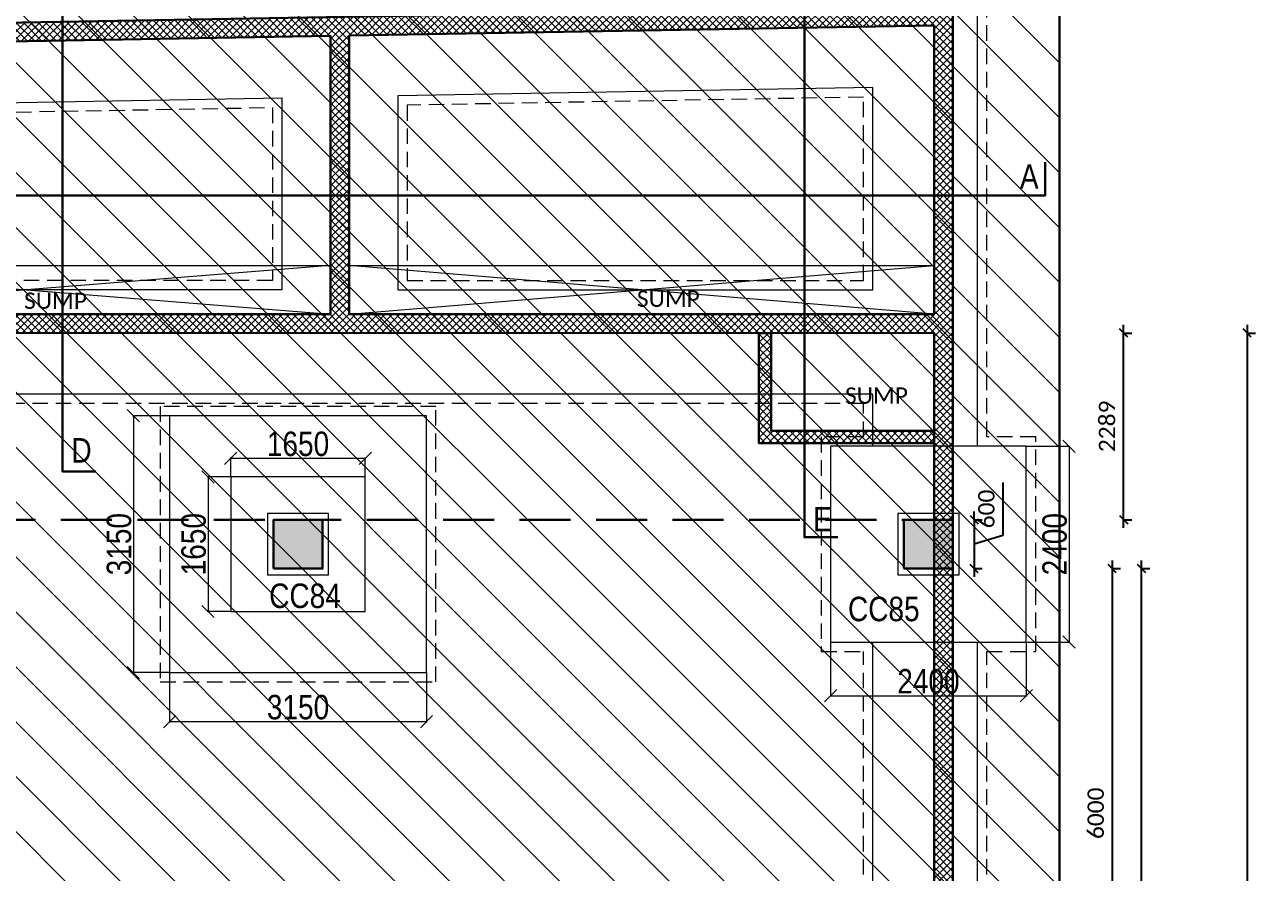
# Model space of a CAD drawing. Header units: millimetres. Extents: x 1112055 to 3390982, y -148532 to 766891.
# Drawn here: x 2805924 to 2821016, y 362437 to 372833 of the extents above; entities that cross this region are included whole.
import ezdxf

# ---------------------------------------------------------------- set-up
doc = ezdxf.new("R2010")
doc.units = ezdxf.units.MM
doc.header["$PDMODE"] = 35
doc.header["$PDSIZE"] = -25
doc.linetypes.add('DASHED2', pattern=[0.375, 0.25, -0.125])
doc.linetypes.add('Hidden', pattern=[9.525, 6.35, -3.175])
for name, color, linetype, lineweight in [('A_Cut-out', 251, 'Continuous', 9), ('B COL. NO.', 3, 'Continuous', 20), ('B FINAL COLUMN', 1, 'Continuous', 30), ('B FOOTING', 49, 'Continuous', 20), ('B FOOTING DIM', 234, 'Continuous', 9), ('B HATCH', 250, 'Continuous', 0), ('B P.C.C', 251, 'Continuous', 0), ('EXCAVATION LINE', 236, 'Continuous', 30)]:
    doc.layers.add(name, color=color, linetype=linetype, lineweight=lineweight)
doc.layers.add('B Pedestal', color=7, linetype='Continuous', lineweight=9, true_color=0x5c8948)
doc.layers.add('B-COL HT', color=7, linetype='Continuous', lineweight=0, true_color=0x4e4f45)
doc.layers.add('SXO-TEXT-AREA LOCATION', color=7, linetype='Continuous')
doc.styles.add('Cali', font='calibri.ttf')
doc.styles.get("Standard").update_dxf_attribs({"font": 'arial.ttf'})
doc.styles.add('SWINC', font='swissc.ttf')
doc.dimstyles.new('1.100', dxfattribs={"dimtxt": 200, "dimasz": 100, "dimexe": 100, "dimexo": 100, "dimgap": 100, "dimtad": 1, "dimdec": 0, "dimzin": 0, "dimdsep": 46, "dimtxsty": 'Cali', "dimblk": 'OBLIQUE', "dimcen": 0, "dimdle": 100, "dimclrd": 256, "dimclre": 256, "dimclrt": 3, "dimadec": 0, "dimazin": 0, "dimtfac": 1, "dimtdec": 0, "dimtofl": 0, "dimtmove": 1, "dimatfit": 0, "dimfxl": 100, "dimfxlon": 1, "dimtolj": 1, "dimtzin": 0, "dimlwd": -1, "dimlwe": -1, "dimarcsym": 0})
doc.dimstyles.new('BHOOMI', dxfattribs={"dimtxt": 230, "dimasz": 150, "dimexe": 10, "dimexo": 0, "dimgap": 25, "dimtad": 1, "dimdec": 0, "dimzin": 0, "dimdsep": 46, "dimtxsty": 'SWINC', "dimblk": 'OBLIQUE', "dimcen": 0.09, "dimclrd": 250, "dimclre": 250, "dimclrt": 256, "dimaunit": 1, "dimadec": 3, "dimazin": 0, "dimtfac": 1, "dimtdec": 0, "dimtofl": 0, "dimtmove": 1, "dimatfit": 3, "dimfxl": 100, "dimtolj": 1, "dimtzin": 0, "dimlwd": 9, "dimlwe": 5, "dimarcsym": 0})

# ---------------------------------------------------------------- blocks, each defined once
blk = doc.blocks.new('_Oblique')
at = {"color": 0, "linetype": 'ByBlock', "lineweight": -2}
blk.add_line((-0.5, -0.5), (0.5, 0.5), dxfattribs=at)
blk = doc.blocks.new('*D4555')
at = {"layer": 'B FOOTING DIM', "color": 250, "lineweight": 5, "ltscale": 0.5, "transparency": 16777216}
for p, q in [((2808452, 367287), (2808452, 367526)), ((2808452, 367516), (2810102, 367516)), ((2810102, 367287), (2810102, 367526))]:
    blk.add_line(p, q, dxfattribs=at)
at = {"layer": 'Defpoints', "color": 0, "transparency": 16777216}
for p in [(2810102, 367516), (2808452, 367287), (2810102, 367287)]:
    blk.add_point(p, dxfattribs=at)
at = {"layer": 'B FOOTING DIM', "color": 250, "lineweight": 5, "transparency": 16777216, "xscale": 150, "yscale": 150, "zscale": 150, "rotation": 180}
blk.add_blockref('_Oblique', (2808452, 367516), dxfattribs=at)
at = {"layer": 'B FOOTING DIM', "color": 250, "lineweight": 5, "transparency": 16777216, "xscale": 150, "yscale": 150, "zscale": 150}
blk.add_blockref('_Oblique', (2810102, 367516), dxfattribs=at)
at = {"layer": 'B FOOTING DIM', "transparency": 16777216, "insert": (2809277, 367691), "char_height": 300, "attachment_point": 5, "style": 'SWINC'}
blk.add_mtext('\\A1;1650', dxfattribs=at)
blk = doc.blocks.new('*D4556')
at = {"layer": 'B FOOTING DIM', "color": 250, "lineweight": 5, "ltscale": 0.5, "transparency": 16777216}
for p, q in [((2808452, 367287), (2808163, 367287)), ((2808173, 367287), (2808173, 365637)), ((2808452, 365637), (2808163, 365637))]:
    blk.add_line(p, q, dxfattribs=at)
at = {"layer": 'Defpoints', "color": 0, "transparency": 16777216}
for p in [(2808452, 367287), (2808173, 365637), (2808452, 365637)]:
    blk.add_point(p, dxfattribs=at)
at = {"layer": 'B FOOTING DIM', "color": 250, "lineweight": 5, "transparency": 16777216, "xscale": 150, "yscale": 150, "zscale": 150}
for p, rotation in [((2808173, 367287), 90), ((2808173, 365637), 270)]:
    blk.add_blockref('_Oblique', p, dxfattribs=dict(at, rotation=rotation))
at = {"layer": 'B FOOTING DIM', "transparency": 16777216, "insert": (2807998, 366462), "char_height": 300, "attachment_point": 5, "rotation": 90, "style": 'SWINC'}
blk.add_mtext('\\A1;1650', dxfattribs=at)
blk = doc.blocks.new('*D4557')
at = {"layer": 'B FOOTING DIM', "color": 250, "lineweight": 5, "ltscale": 0.5, "transparency": 16777216}
for p, q in [((2807702, 364887), (2807702, 364277)), ((2810852, 364887), (2810852, 364277)), ((2807702, 364287), (2810852, 364287))]:
    blk.add_line(p, q, dxfattribs=at)
at = {"layer": 'Defpoints', "color": 0, "transparency": 16777216}
for p in [(2807702, 364887), (2810852, 364887), (2810852, 364287)]:
    blk.add_point(p, dxfattribs=at)
at = {"layer": 'B FOOTING DIM', "color": 250, "lineweight": 5, "transparency": 16777216, "xscale": 150, "yscale": 150, "zscale": 150, "rotation": 180}
blk.add_blockref('_Oblique', (2807702, 364287), dxfattribs=at)
at = {"layer": 'B FOOTING DIM', "color": 250, "lineweight": 5, "transparency": 16777216, "xscale": 150, "yscale": 150, "zscale": 150}
blk.add_blockref('_Oblique', (2810852, 364287), dxfattribs=at)
at = {"layer": 'B FOOTING DIM', "transparency": 16777216, "insert": (2809277, 364462), "char_height": 300, "attachment_point": 5, "style": 'SWINC'}
blk.add_mtext('\\A1;3150', dxfattribs=at)
blk = doc.blocks.new('*D4558')
at = {"layer": 'B FOOTING DIM', "color": 250, "lineweight": 5, "ltscale": 0.5, "transparency": 16777216}
for p, q in [((2807702, 368037), (2807248, 368037)), ((2807258, 368037), (2807258, 364887)), ((2807702, 364887), (2807248, 364887))]:
    blk.add_line(p, q, dxfattribs=at)
at = {"layer": 'Defpoints', "color": 0, "transparency": 16777216}
for p in [(2807702, 368037), (2807258, 364887), (2807702, 364887)]:
    blk.add_point(p, dxfattribs=at)
at = {"layer": 'B FOOTING DIM', "color": 250, "lineweight": 5, "transparency": 16777216, "xscale": 150, "yscale": 150, "zscale": 150}
for p, rotation in [((2807258, 368037), 90), ((2807258, 364887), 270)]:
    blk.add_blockref('_Oblique', p, dxfattribs=dict(at, rotation=rotation))
at = {"layer": 'B FOOTING DIM', "transparency": 16777216, "insert": (2807083, 366462), "char_height": 300, "attachment_point": 5, "rotation": 90, "style": 'SWINC'}
blk.add_mtext('\\A1;3150', dxfattribs=at)
blk = doc.blocks.new('*D4571')
at = {"layer": 'B FOOTING DIM', "color": 250, "lineweight": 5, "ltscale": 0.5, "transparency": 16777216}
for p, q in [((2815807, 365262), (2815807, 364594)), ((2818207, 365262), (2818207, 364594)), ((2815807, 364604), (2818207, 364604))]:
    blk.add_line(p, q, dxfattribs=at)
at = {"layer": 'Defpoints', "color": 0, "transparency": 16777216}
for p in [(2815807, 365262), (2818207, 365262), (2818207, 364604)]:
    blk.add_point(p, dxfattribs=at)
at = {"layer": 'B FOOTING DIM', "color": 250, "lineweight": 5, "transparency": 16777216, "xscale": 150, "yscale": 150, "zscale": 150, "rotation": 180}
blk.add_blockref('_Oblique', (2815807, 364604), dxfattribs=at)
at = {"layer": 'B FOOTING DIM', "color": 250, "lineweight": 5, "transparency": 16777216, "xscale": 150, "yscale": 150, "zscale": 150}
blk.add_blockref('_Oblique', (2818207, 364604), dxfattribs=at)
at = {"layer": 'B FOOTING DIM', "transparency": 16777216, "insert": (2817007, 364779), "char_height": 300, "attachment_point": 5, "style": 'SWINC'}
blk.add_mtext('\\A1;2400', dxfattribs=at)
blk = doc.blocks.new('*D4572')
at = {"layer": 'B FOOTING DIM', "color": 250, "lineweight": 5, "ltscale": 0.5, "transparency": 16777216}
for p, q in [((2818207, 367662), (2818741, 367662)), ((2818731, 367662), (2818731, 365262)), ((2818207, 365262), (2818741, 365262))]:
    blk.add_line(p, q, dxfattribs=at)
at = {"layer": 'Defpoints', "color": 0, "transparency": 16777216}
for p in [(2818207, 367662), (2818207, 365262), (2818731, 365262)]:
    blk.add_point(p, dxfattribs=at)
at = {"layer": 'B FOOTING DIM', "color": 250, "lineweight": 5, "transparency": 16777216, "xscale": 150, "yscale": 150, "zscale": 150}
for p, rotation in [((2818731, 367662), 90), ((2818731, 365262), 270)]:
    blk.add_blockref('_Oblique', p, dxfattribs=dict(at, rotation=rotation))
at = {"layer": 'B FOOTING DIM', "transparency": 16777216, "insert": (2818556, 366462), "char_height": 300, "attachment_point": 5, "rotation": 90, "style": 'SWINC'}
blk.add_mtext('\\A1;2400', dxfattribs=at)
blk = doc.blocks.new('*D6818')
at = {"transparency": 16777216}
for p, q in [((2819620, 366162), (2819721, 366162)), ((2819621, 351952), (2819621, 366262)), ((2819620, 352052), (2819721, 352052))]:
    blk.add_line(p, q, dxfattribs=at)
at = {"layer": 'Defpoints', "color": 0, "lineweight": 40, "transparency": 16777216}
for p in [(2817307, 366162), (2819621, 366162), (2817307, 352052)]:
    blk.add_point(p, dxfattribs=at)
at = {"transparency": 16777216, "xscale": 100, "yscale": 100, "zscale": 100}
for p, rotation in [((2819621, 366162), 90), ((2819621, 352052), 270)]:
    blk.add_blockref('_Oblique', p, dxfattribs=dict(at, rotation=rotation))
at = {"color": 3, "lineweight": 40, "transparency": 16777216, "insert": (2819418, 359107), "char_height": 200, "attachment_point": 5, "rotation": 90, "style": 'Cali'}
blk.add_mtext('\\A1;14110', dxfattribs=at)
blk = doc.blocks.new('*D6819')
at = {"transparency": 16777216}
for p, q in [((2819401, 366662), (2819401, 369151)), ((2819400, 369051), (2819501, 369051)), ((2819400, 366762), (2819501, 366762))]:
    blk.add_line(p, q, dxfattribs=at)
at = {"layer": 'Defpoints', "color": 0, "lineweight": 40, "transparency": 16777216}
for p in [(2817307, 369051), (2819401, 369051), (2817307, 366762)]:
    blk.add_point(p, dxfattribs=at)
at = {"transparency": 16777216, "xscale": 100, "yscale": 100, "zscale": 100}
for p, rotation in [((2819401, 369051), 90), ((2819401, 366762), 270)]:
    blk.add_blockref('_Oblique', p, dxfattribs=dict(at, rotation=rotation))
at = {"color": 3, "lineweight": 40, "transparency": 16777216, "insert": (2819198, 367907), "char_height": 200, "attachment_point": 5, "rotation": 90, "style": 'Cali'}
blk.add_mtext('\\A1;2289', dxfattribs=at)
blk = doc.blocks.new('*D6820')
at = {"transparency": 16777216}
for p, q in [((2820916, 369151), (2820916, 321317)), ((2820916, 369051), (2821016, 369051)), ((2820916, 321417), (2821016, 321417))]:
    blk.add_line(p, q, dxfattribs=at)
at = {"layer": 'Defpoints', "color": 0, "lineweight": 40, "transparency": 16777216}
for p in [(2817077, 369051), (2817077, 321417), (2820916, 321417)]:
    blk.add_point(p, dxfattribs=at)
at = {"transparency": 16777216, "xscale": 100, "yscale": 100, "zscale": 100}
for p, rotation in [((2820916, 369051), 90), ((2820916, 321417), 270)]:
    blk.add_blockref('_Oblique', p, dxfattribs=dict(at, rotation=rotation))
at = {"color": 3, "lineweight": 40, "transparency": 16777216, "insert": (2820714, 345234), "char_height": 200, "attachment_point": 5, "rotation": 90, "style": 'Cali'}
blk.add_mtext('\\A1;47634', dxfattribs=at)
blk = doc.blocks.new('*D6857')
at = {"transparency": 16777216}
for p, q in [((2817920, 367220), (2817920, 366568)), ((2817567, 366762), (2817668, 366762)), ((2817568, 366762), (2817568, 366862)), ((2817568, 366762), (2817568, 366162)), ((2817920, 366568), (2817568, 366462)), ((2817567, 366162), (2817668, 366162)), ((2817568, 366162), (2817568, 366062))]:
    blk.add_line(p, q, dxfattribs=at)
at = {"layer": 'Defpoints', "color": 0, "lineweight": 40, "transparency": 16777216}
for p in [(2817307, 366762), (2817307, 366162), (2817568, 366162)]:
    blk.add_point(p, dxfattribs=at)
at = {"transparency": 16777216, "xscale": 100, "yscale": 100, "zscale": 100}
for p, rotation in [((2817568, 366762), 270), ((2817568, 366162), 90)]:
    blk.add_blockref('_Oblique', p, dxfattribs=dict(at, rotation=rotation))
at = {"color": 3, "lineweight": 40, "transparency": 16777216, "insert": (2817718, 366894), "char_height": 200, "attachment_point": 5, "rotation": 90, "style": 'Cali'}
blk.add_mtext('\\A1;600', dxfattribs=at)
blk = doc.blocks.new('*D6862')
at = {"transparency": 16777216}
for p, q in [((2819261, 366262), (2819261, 360062)), ((2819261, 366162), (2819361, 366162)), ((2819261, 360162), (2819361, 360162))]:
    blk.add_line(p, q, dxfattribs=at)
at = {"layer": 'Defpoints', "color": 0, "lineweight": 40, "transparency": 16777216}
for p in [(2817307, 366162), (2817307, 360162), (2819261, 360162)]:
    blk.add_point(p, dxfattribs=at)
at = {"transparency": 16777216, "xscale": 100, "yscale": 100, "zscale": 100}
for p, rotation in [((2819261, 366162), 90), ((2819261, 360162), 270)]:
    blk.add_blockref('_Oblique', p, dxfattribs=dict(at, rotation=rotation))
at = {"color": 3, "lineweight": 40, "transparency": 16777216, "insert": (2819059, 363162), "char_height": 200, "attachment_point": 5, "rotation": 90, "style": 'Cali'}
blk.add_mtext('\\A1;6000', dxfattribs=at)

msp = doc.modelspace()

# ---------------------------------------------------------------- hatches: boundary and pattern name
at = {"layer": 'B HATCH', "lineweight": 0}
h = msp.add_hatch(dxfattribs=at)
h.set_pattern_fill('ANSI37', color=250, scale=20, style=0)
h.set_pattern_definition([(45, (1040446.71, -149308.41), (-44.9012806, 44.9012806), []), (135, (1040446.71, -149308.41), (-44.9012806, -44.9012806), [])])
h.paths.add_polyline_path([(2817077.2, 369281.5), (2817077.2, 372824.4), (2809902.2, 372698.5), (2809902.2, 369281.7)], flags=16)
h.paths.add_polyline_path([(2791213.2, 369828.2), (2796162.2, 369828.2), (2796162.2, 372457.1), (2791213.2, 372370.2)], flags=16)
h.paths.add_polyline_path([(2798052.2, 372490.5), (2798502.2, 372498.4), (2798502.2, 369281.2), (2798052.2, 369281.2)], flags=16)
h.paths.add_polyline_path([(2753987.2, 369013), (2753987.2, 260347.4), (2804447.2, 260347.4), (2804447.2, 300147.4), (2817077.2, 300147.4), (2817077.2, 369051.5), (2798038.8, 369052), (2798038.8, 366392.4), (2797822.2, 366392.4), (2797822.2, 372486.5), (2796392.2, 372461.4), (2796392.2, 366392.4), (2796162.2, 366392.4), (2796162.2, 369598.2), (2786711.2, 369598.2), (2786711.2, 369013)], flags=16)
h.paths.add_polyline_path([(2809676.9, 372694.5), (2809676.9, 369281.7), (2802247.2, 369281.9), (2802247.2, 372564.1)], flags=16)
h.paths.add_polyline_path([(2798732.2, 369282), (2798732.2, 372502.4), (2802017.2, 372560.1), (2802017.2, 369281.9)], flags=16)
h.paths.add_polyline_path([(2786481.2, 369243), (2753757.2, 369243), (2753757.2, 260117.4), (2804677.2, 260117.4), (2804677.2, 299917.4), (2817307.2, 299917.4), (2817307.2, 373058.5), (2790983.2, 372596.5), (2790983.2, 369828.2), (2786481.2, 369828.2)])
at = {"layer": 'B HATCH'}
h = msp.add_hatch(dxfattribs=at)
h.set_pattern_fill('ANSI37', color=250, scale=20, style=0)
h.set_pattern_definition([(45, (931955.594, -149308.41), (-44.9012806, 44.9012806), []), (135, (931955.594, -149308.41), (-44.9012806, -44.9012806), [])])
h.paths.add_polyline_path([(2817077.6, 367701.5), (2814927.2, 367701.5), (2814927.2, 369049), (2815077.2, 369051.5), (2815077.2, 367851.5), (2817077.2, 367851.5)])
at = {"layer": 'B-COL HT', "lineweight": 0}
h = msp.add_hatch(color=250, dxfattribs=at)
h.dxf.hatch_style = 1
h.paths.add_polyline_path([(2808977.2, 366162.4), (2809577.2, 366162.4), (2809577.2, 366762.4), (2808977.2, 366762.4)])
h = msp.add_hatch(color=250, dxfattribs=at)
h.dxf.hatch_style = 1
h.paths.add_polyline_path([(2816707.2, 366162.4), (2817307.2, 366162.4), (2817307.2, 366762.4), (2816707.2, 366762.4)])
at = {"layer": 'EXCAVATION LINE', "lineweight": 0}
h = msp.add_hatch(dxfattribs=at)
h.set_pattern_fill('ANSI31', color=250, scale=150, angle=270)
h.set_pattern_definition([(315, (931955.6, -148808.4), (336.7596, 336.7596), [])])
h.paths.add_polyline_path([(2806897.2, 349752.4), (2806897.2, 356982.4), (2814207.2, 356982.4), (2814207.2, 349752.4)])
h.paths.add_polyline_path([(2804690.6, 337547.4), (2804690.6, 337147.1), (2812646.9, 337147.1), (2812646.9, 329467.6), (2802846.9, 329467.6), (2802846.9, 331747.4), (2798890.6, 331747.4), (2798890.6, 337547.4)])
h.paths.add_polyline_path([(2753042.2, 321417.4), (2818615.6, 321417.4), (2818615.6, 375249.3), (2753042.2, 375249.3)])

# ---------------------------------------------------------------- linework, layer by layer
at = {"color": 6, "lineweight": 30}
for points in [[(2806798.8, 373984.8), (2806389.6, 373984.8), (2806389.6, 367352.1), (2806798.8, 367352.1)], [(2815894.6, 374114.5), (2815485.4, 374114.5), (2815485.4, 366547.1), (2815894.6, 366547.1)], [(2789817.9, 371147.5), (2789817.9, 370738.3), (2818438.9, 370738.3), (2818438.9, 371147.5)]]:
    msp.add_lwpolyline(points, dxfattribs=at)
at = {"color": 16, "linetype": 'DASHED2', "lineweight": 30, "ltscale": 2500}
msp.add_lwpolyline([(2764957.2, 324917.4), (2817307.2, 324917.4), (2817307.2, 366762.4), (2764957.2, 366762.4)], close=True, dxfattribs=at)
at = {"layer": 'A_Cut-out', "ltscale": 10}
for p, q in [((2809676.9, 369881.4), (2802247.2, 369281.9)), ((2802247.2, 369881.4), (2809676.9, 369281.7)), ((2809902.2, 369281.7), (2817077.2, 369881.4)), ((2817077.2, 369281.5), (2809902.2, 369881.4))]:
    msp.add_line(p, q, dxfattribs=at)
for points in [[(2802247.2, 369881.4), (2809676.9, 369881.4)], [(2809902.2, 369881.4), (2817077.2, 369881.4)]]:
    msp.add_lwpolyline(points, dxfattribs=at)
at = {"layer": 'B FINAL COLUMN', "color": 16, "lineweight": 30}
msp.add_lwpolyline([(2786481.2, 369243), (2753757.2, 369243), (2753757.2, 260117.4), (2804677.2, 260117.4), (2804677.2, 299917.4), (2817307.2, 299917.4), (2817307.2, 373058.5), (2790983.2, 372596.5), (2790983.2, 369828.2), (2786481.2, 369828.2), (2786481.2, 369243)], dxfattribs=at)
at = {"layer": 'B FINAL COLUMN', "color": 1, "lineweight": 30}
for points in [[(2817077.2, 369281.5), (2817077.2, 372824.4), (2809902.2, 372698.5), (2809902.2, 369281.7), (2817077.2, 369281.5)], [(2817077.6, 367701.5), (2814927.2, 367701.5), (2814927.2, 369049), (2815077.2, 369051.5), (2815077.2, 367851.5), (2817077.2, 367851.5), (2817077.6, 367701.5)]]:
    msp.add_lwpolyline(points, dxfattribs=at)
msp.add_lwpolyline([(2802247.2, 372564.1), (2809676.9, 372694.5), (2809676.9, 369281.7), (2802247.2, 369281.9)], close=True, dxfattribs=at)
at = {"layer": 'B FINAL COLUMN', "color": 16, "lineweight": 30}
msp.add_lwpolyline([(2753987.2, 260347.4), (2804447.2, 260347.4), (2804447.2, 300147.4), (2817077.2, 300147.4), (2817077.2, 369051.5), (2798038.8, 369052), (2798038.8, 366392.4), (2797822.2, 366392.4), (2797822.2, 372486.5), (2796392.2, 372461.4), (2796392.2, 366392.4), (2796162.2, 366392.4), (2796162.2, 369598.2), (2786711.2, 369598.2), (2786711.2, 369013), (2753987.2, 369013)], close=True, dxfattribs=at)
at = {"layer": 'B FINAL COLUMN'}
for points in [[(2808977.2, 366162.4), (2809577.2, 366162.4), (2809577.2, 366762.4), (2808977.2, 366762.4)], [(2816707.2, 366162.4), (2817307.2, 366162.4), (2817307.2, 366762.4), (2816707.2, 366762.4)]]:
    msp.add_lwpolyline(points, close=True, dxfattribs=at)
at = {"layer": 'B FOOTING'}
for points in [[(2817607.2, 367662.4), (2817607.2, 373363.8), (2790683.2, 372891.3), (2790683.2, 370128.2), (2786181.2, 370128.2), (2786181.2, 369543), (2753457.2, 369543), (2753457.2, 367317.6)], [(2816327.2, 367662.4), (2816327.2, 368301.5), (2798788.8, 368302), (2798788.8, 367737.4)], [(2816327.2, 361437.4), (2816327.2, 365262.4)], [(2817607.2, 361437.4), (2817607.2, 365262.4)]]:
    msp.add_lwpolyline(points, dxfattribs=at)
for points in [[(2816327.2, 369581.5), (2816327.2, 372061.1), (2810502.2, 371958.9), (2810502.2, 369581.7)], [(2802847.3, 371824.5), (2809076.9, 371933.9), (2809076.9, 369581.7), (2802847.2, 369581.9)], [(2807702.2, 364887.4), (2810852.2, 364887.4), (2810852.2, 368037.4), (2807702.2, 368037.4)], [(2815807.2, 365262.4), (2818207.2, 365262.4), (2818207.2, 367662.4), (2815807.2, 367662.4)], [(2808452.2, 365637.4), (2810102.2, 365637.4), (2810102.2, 367287.4), (2808452.2, 367287.4)]]:
    msp.add_lwpolyline(points, close=True, dxfattribs=at)
at = {"layer": 'B P.C.C', "color": 250, "linetype": 'Hidden', "lineweight": 0, "ltscale": 30}
for points in [[(2817722.2, 367777.4), (2817722.2, 373480.8), (2790568.2, 373004.3), (2790568.2, 370243.2), (2786066.2, 370243.2), (2786066.2, 369658), (2753342.2, 369658), (2753342.2, 367432.6)], [(2816212.2, 367777.4), (2816212.2, 368186.5), (2798903.8, 368187), (2798903.8, 367852.4)], [(2816212.2, 367777.4), (2815692.2, 367777.4), (2815692.2, 365147.4), (2816212.2, 365147.4)], [(2817722.2, 365147.4), (2818322.2, 365147.4), (2818322.2, 367777.4), (2817722.2, 367777.4)], [(2816212.2, 361552.4), (2816212.2, 365147.4)], [(2817722.2, 361552.4), (2817722.2, 365147.4)]]:
    msp.add_lwpolyline(points, dxfattribs=at)
for points in [[(2816212.2, 369696.5), (2816212.2, 371944.1), (2810617.2, 371845.9), (2810617.2, 369696.6)], [(2802962.3, 371711.5), (2808961.9, 371816.8), (2808961.9, 369696.7), (2802962.2, 369696.9)], [(2807587.2, 364772.4), (2810967.2, 364772.4), (2810967.2, 368152.4), (2807587.2, 368152.4)]]:
    msp.add_lwpolyline(points, close=True, dxfattribs=at)
at = {"layer": 'B Pedestal', "color": 87, "lineweight": 9}
for points in [[(2808902.2, 366087.4), (2809652.2, 366087.4), (2809652.2, 366837.4), (2808902.2, 366837.4)], [(2816632.2, 366087.4), (2817382.2, 366087.4), (2817382.2, 366837.4), (2816632.2, 366837.4)]]:
    msp.add_lwpolyline(points, close=True, dxfattribs=at)
at = {"layer": 'EXCAVATION LINE', "color": 75}
msp.add_lwpolyline([(2753042.2, 321417.4), (2818615.6, 321417.4), (2818615.6, 375249.3), (2753042.2, 375249.3)], close=True, dxfattribs=at)

# ---------------------------------------------------------------- texts
at = {"color": 6, "lineweight": 30, "style": 'SWINC'}
for s, p in [('A', (2818128.8, 370820.4)), ('D', (2806498, 367462.8)), ('E', (2815593.8, 366618.2))]:
    msp.add_text(s, height=300, dxfattribs=at).set_placement(p)
at = {"layer": 'B COL. NO.', "style": 'SWINC'}
for s, p in [('CC84', (2808923.7, 365679.4)), ('CC85', (2816020.9, 365517.4))]:
    msp.add_text(s, height=300, dxfattribs=at).set_placement(p)
at = {"layer": 'SXO-TEXT-AREA LOCATION', "char_height": 200, "attachment_point": 1}
for insert in [(2805918, 369547.3), (2813432, 369572.5), (2815984.6, 368384.3)]:
    msp.add_mtext('\\pxqc;{\\fCalibri|b0|i0|c0|p34;SUMP}', dxfattribs=dict(at, insert=insert))

# ---------------------------------------------------------------- dimensions: what is measured, and where the dimension line sits
at = {"color": 4, "lineweight": 40}
for base, p1, p2, picture, middle in [((2820916.2, 321417.4), (2817077.2, 369051.5), (2817077.2, 321417.4), '*D6820', (2820713.8, 345234.5)), ((2819400.6, 369051.5), (2817307.2, 366762.4), (2817307.2, 369051.5), '*D6819', (2819198.1, 367906.9)), ((2817567.5, 366162.4), (2817307.2, 366762.4), (2817307.2, 366162.4), '*D6857', (2817717.5, 366668.2)), ((2819261.1, 360162.4), (2817307.2, 366162.4), (2817307.2, 360162.4), '*D6862', (2819058.6, 363162.4)), ((2819620.7, 366162.4), (2817307.3, 352052.4), (2817307.3, 366162.4), '*D6818', (2819418.2, 359107.4))]:
    dim = msp.add_linear_dim(base=base, p1=p1, p2=p2, angle=90, dimstyle='1.100', override={"dimfxl": 0.18, "dimarcsym": 2}, dxfattribs=at)
    dim.commit()
    dim.dimension.update_dxf_attribs({"geometry": picture, "text_midpoint": middle})
at = {"layer": 'B FOOTING DIM', "color": 250, "ltscale": 0.5}
for base, p1, p2, picture, middle in [((2807258.3, 364887.4), (2807702.2, 368037.4), (2807702.2, 364887.4), '*D4558', (2807083.3, 366462.4)), ((2818731.2, 365262.4), (2818207.2, 367662.4), (2818207.2, 365262.4), '*D4572', (2818556.2, 366462.4)), ((2808172.6, 365637.4), (2808452.2, 367287.4), (2808452.2, 365637.4), '*D4556', (2807997.6, 366462.4))]:
    dim = msp.add_linear_dim(base=base, p1=p1, p2=p2, angle=90, dimstyle='BHOOMI', override={"dimtxt": 300, "dimlwd": 5}, dxfattribs=at)
    dim.commit()
    dim.dimension.update_dxf_attribs({"geometry": picture, "text_midpoint": middle})
for base, p1, p2, picture, middle in [((2810102.2, 367515.6), (2808452.2, 367287.4), (2810102.2, 367287.4), '*D4555', (2809277.2, 367690.6)), ((2818207.2, 364603.6), (2815807.2, 365262.4), (2818207.2, 365262.4), '*D4571', (2817007.2, 364778.6)), ((2810852.2, 364286.8), (2807702.2, 364887.4), (2810852.2, 364887.4), '*D4557', (2809277.2, 364461.8))]:
    dim = msp.add_linear_dim(base=base, p1=p1, p2=p2, dimstyle='BHOOMI', override={"dimtxt": 300, "dimlwd": 5}, dxfattribs=at)
    dim.commit()
    dim.dimension.update_dxf_attribs({"geometry": picture, "text_midpoint": middle})

doc.saveas('drawing.dxf')
